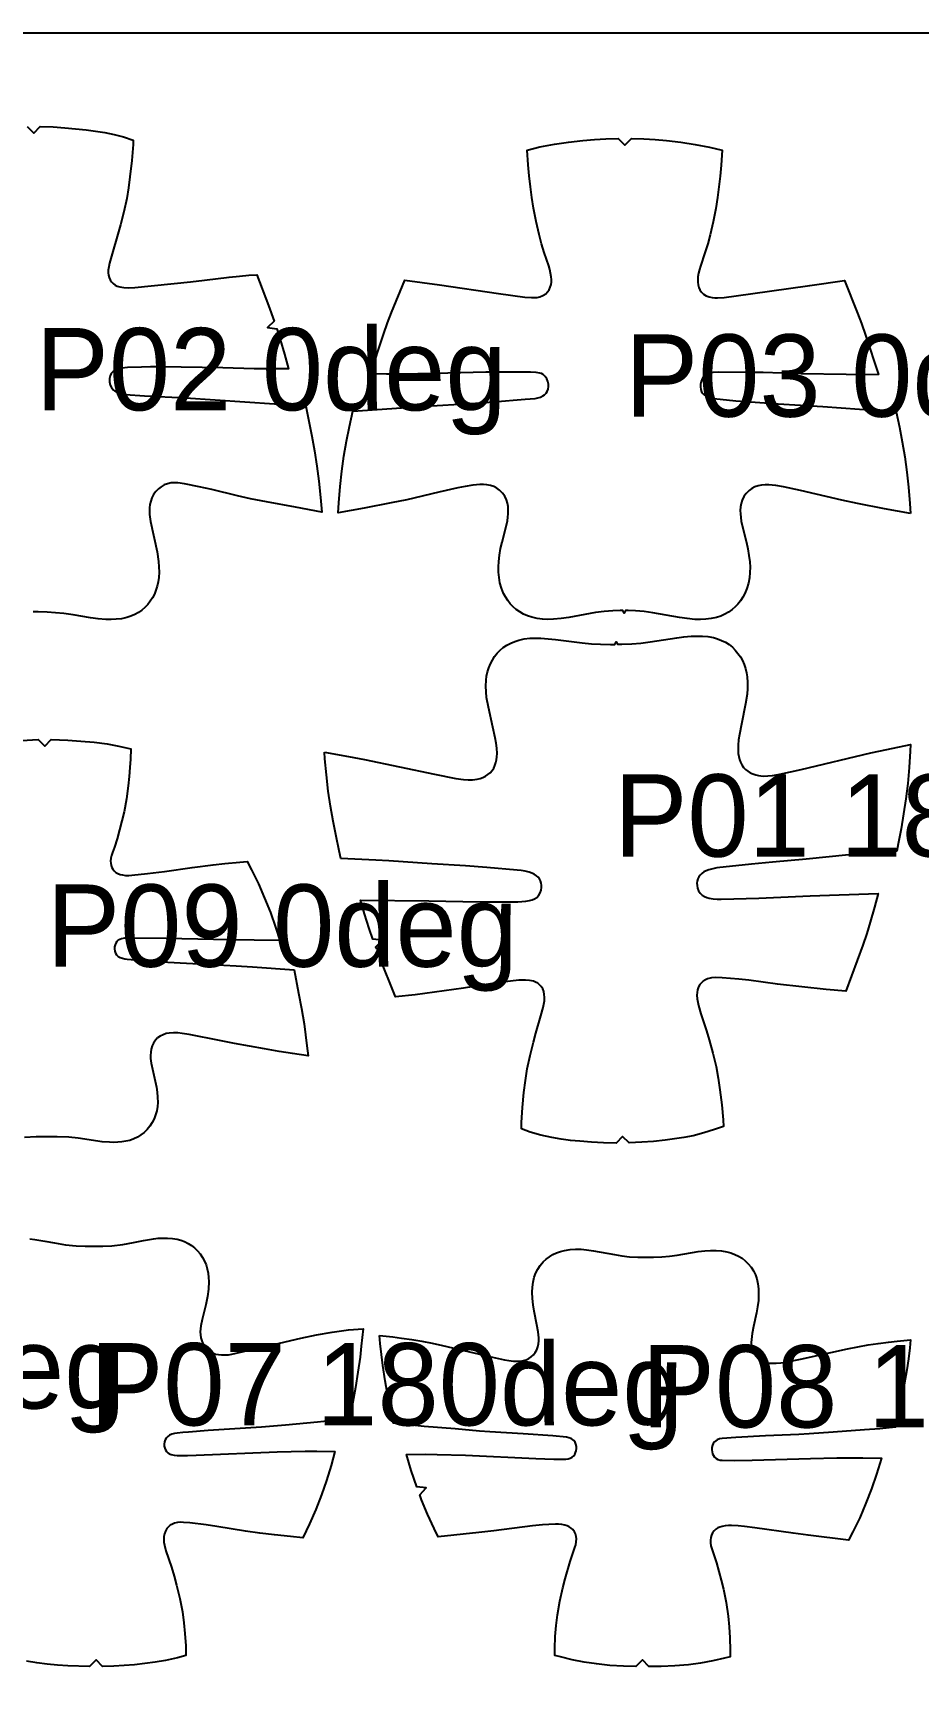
# Model space of a CAD drawing. Header units: millimetres. Extents: x 0 to 2016, y 0 to 4064.
# Drawn here: x 1296 to 1565, y 3494 to 4000 of the extents above; entities that cross this region are included whole.
import ezdxf

# ---------------------------------------------------------------- set-up
doc = ezdxf.new("R2010")
doc.units = ezdxf.units.MM
for name, color, linetype in [('ANNOTATION', 3, 'Continuous'), ('LEATHER', 1, 'Continuous'), ('PIECES', 5, 'Continuous')]:
    doc.layers.add(name, color=color, linetype=linetype)

msp = doc.modelspace()

# ---------------------------------------------------------------- linework, layer by layer
at = {"layer": 'LEATHER'}
msp.add_lwpolyline([(0, 0), (2000, 0), (2000, 4000), (0, 4000)], close=True, dxfattribs=at)
at = {"layer": 'PIECES'}
for points in [[(1294.12, 3971.71), (1296.11, 3969.71), (1298.12, 3971.7), (1301.99, 3971.57), (1305.56, 3971.31), (1312.01, 3970.66), (1314.89, 3970.29), (1317.76, 3969.82), (1320.58, 3969.22), (1323.38, 3968.5), (1326.37, 3967.58), (1326.3, 3966.27), (1325.89, 3961.32), (1325.35, 3956.39), (1324.92, 3953.09), (1324.39, 3949.81), (1323.54, 3945.79), (1322.51, 3941.81), (1319.14, 3930.17), (1318.9, 3929.09), (1318.76, 3928), (1318.76, 3927.25), (1318.84, 3926.5), (1319.01, 3925.78), (1319.3, 3925.11), (1319.71, 3924.49), (1320.24, 3923.96), (1320.85, 3923.53), (1321.52, 3923.2), (1322.24, 3922.96), (1323.49, 3922.73), (1324.77, 3922.67), (1326.8, 3922.76), (1343.71, 3924.49), (1348.05, 3924.99), (1355.49, 3925.92), (1358.6, 3926.27), (1361.49, 3926.49), (1363.92, 3926.61), (1367.42, 3917.28), (1369.13, 3912.58), (1367.17, 3910.59), (1369.94, 3910.21), (1370.97, 3907.01), (1372.33, 3902.48), (1373.52, 3898.12), (1366.45, 3898.03), (1363.12, 3898.06), (1353.54, 3898.34), (1334.68, 3898.66), (1331.59, 3898.66), (1328.91, 3898.62), (1324.58, 3898.44), (1322.93, 3898.26), (1321.92, 3898.05), (1320.96, 3897.69), (1320.27, 3897.24), (1319.7, 3896.64), (1319.33, 3895.9), (1319.15, 3895.1), (1319.13, 3894.12), (1319.33, 3893.16), (1319.71, 3892.36), (1320.26, 3891.66), (1320.78, 3891.25), (1321.35, 3890.92), (1321.98, 3890.68), (1322.62, 3890.5), (1324.02, 3890.28), (1329.83, 3889.87), (1342.19, 3889.22), (1369.31, 3887.46), (1378.8, 3886.74), (1379.76, 3882.18), (1380.62, 3877.66), (1381.41, 3873.13), (1382.14, 3868.53), (1382.77, 3863.91), (1383.28, 3859.03), (1383.61, 3854.49), (1383.61, 3854.49), (1375.68, 3856.08), (1366.86, 3857.69), (1362, 3858.61), (1357.99, 3859.5), (1350.19, 3861.39), (1346.37, 3862.27), (1341.94, 3863.14), (1339.9, 3863.42), (1338.88, 3863.46), (1337.86, 3863.39), (1336.81, 3863.16), (1335.8, 3862.79), (1334.86, 3862.27), (1334, 3861.62), (1333.2, 3860.8), (1332.53, 3859.88), (1332, 3858.87), (1331.66, 3857.89), (1331.43, 3856.88), (1331.31, 3855.86), (1331.28, 3854.81), (1331.33, 3853.77), (1331.61, 3851.67), (1333.61, 3842.43), (1334.04, 3839.59), (1334.18, 3837.96), (1334.21, 3836.32), (1334.12, 3834.69), (1333.94, 3833.38), (1333.65, 3832.09), (1333.27, 3830.83), (1332.77, 3829.6), (1332.2, 3828.5), (1331.53, 3827.46), (1330.78, 3826.48), (1329.93, 3825.59), (1328.99, 3824.78), (1327.93, 3824.04), (1326.8, 3823.42), (1325.62, 3822.91), (1324.38, 3822.51), (1322.82, 3822.17), (1321.22, 3821.98), (1319.62, 3821.91), (1318.01, 3821.95), (1315.66, 3822.15), (1313.33, 3822.46), (1308.13, 3823.31), (1305.25, 3823.72), (1302.75, 3823.99), (1300.23, 3824.16), (1297.48, 3824.26), (1295.94, 3824.25)], [(1292.43, 3785.17), (1297.45, 3785.42), (1299.46, 3783.43), (1301.45, 3785.44), (1306.47, 3785.24), (1310.43, 3784.98), (1314.44, 3784.62), (1318.44, 3784.11), (1322.01, 3783.48), (1325.58, 3782.68), (1325.51, 3779.53), (1325.37, 3776.98), (1325.14, 3774.19), (1324.84, 3771.41), (1324.3, 3767.46), (1323.58, 3763.54), (1322.91, 3760.71), (1321.46, 3755.3), (1320.63, 3752.75), (1320.01, 3751.09), (1319.74, 3750.26), (1319.55, 3749.41), (1319.47, 3748.54), (1319.51, 3747.88), (1319.63, 3747.24), (1319.84, 3746.63), (1320.14, 3746.06), (1320.55, 3745.55), (1321.09, 3745.08), (1321.7, 3744.73), (1322.37, 3744.47), (1323.07, 3744.31), (1324.03, 3744.2), (1324.99, 3744.19), (1325.95, 3744.25), (1330.66, 3744.72), (1335.87, 3745.34), (1344.25, 3746.56), (1350.68, 3747.39), (1354.14, 3747.78), (1358.7, 3748.22), (1361, 3748.4), (1362.32, 3745.88), (1364.38, 3741.59), (1366.29, 3737.22), (1368.03, 3732.87), (1369.61, 3728.46), (1370.91, 3724.4), (1363.08, 3724.47), (1350.74, 3724.75), (1336.35, 3725), (1324.54, 3725.11), (1323.68, 3725.07), (1322.83, 3724.94), (1322.28, 3724.75), (1321.78, 3724.48), (1321.36, 3724.1), (1321.04, 3723.62), (1320.83, 3723.08), (1320.71, 3722.51), (1320.66, 3721.84), (1320.72, 3721.18), (1320.93, 3720.56), (1321.31, 3720.02), (1321.81, 3719.59), (1322.39, 3719.27), (1323.08, 3719.02), (1323.79, 3718.87), (1324.52, 3718.76), (1328.03, 3718.43), (1336.91, 3717.85), (1350.13, 3717.12), (1357.66, 3716.76), (1362.55, 3716.44), (1375.24, 3715.47), (1376.6, 3708.45), (1377.46, 3703.78), (1378.25, 3699.1), (1378.73, 3695.78), (1379.15, 3692.45), (1379.49, 3689.42), (1379.49, 3689.42), (1374.71, 3690.1), (1370.71, 3690.72), (1366.2, 3691.48), (1357.12, 3693.12), (1352.56, 3693.99), (1343.35, 3695.84), (1341.21, 3696.19), (1339.91, 3696.34), (1338.6, 3696.39), (1337.3, 3696.3), (1336.34, 3696.11), (1335.42, 3695.8), (1334.55, 3695.37), (1333.76, 3694.79), (1333.08, 3694.08), (1332.53, 3693.26), (1332.11, 3692.36), (1331.83, 3691.44), (1331.67, 3690.49), (1331.61, 3689.52), (1331.65, 3688.55), (1331.83, 3687.14), (1332.44, 3684.37), (1333.38, 3679.84), (1333.61, 3678.31), (1333.76, 3676.78), (1333.79, 3675.24), (1333.7, 3673.96), (1333.49, 3672.7), (1333.17, 3671.46), (1332.73, 3670.27), (1332.15, 3669.11), (1331.45, 3668.03), (1330.64, 3667.03), (1329.71, 3666.13), (1328.71, 3665.35), (1327.63, 3664.68), (1326.49, 3664.13), (1325.29, 3663.7), (1324.09, 3663.4), (1322.88, 3663.2), (1321.65, 3663.1), (1320.42, 3663.07), (1319.18, 3663.11), (1316.96, 3663.29), (1309.66, 3664.32), (1306.75, 3664.63), (1303.23, 3664.81), (1296.82, 3664.78), (1293.31, 3664.57)], [(1294.99, 3633.75), (1296.43, 3633.59), (1299.46, 3633.09), (1302.48, 3632.53), (1305.75, 3632), (1309.04, 3631.64), (1311.79, 3631.5), (1317.14, 3631.53), (1319.89, 3631.69), (1323.17, 3632.09), (1326.44, 3632.64), (1329.45, 3633.23), (1332.48, 3633.75), (1333.92, 3633.93), (1335.37, 3634.03), (1336.81, 3634.03), (1338.25, 3633.92), (1339.67, 3633.67), (1340.84, 3633.35), (1341.96, 3632.92), (1343.04, 3632.39), (1344.05, 3631.75), (1345.01, 3631.01), (1345.91, 3630.14), (1346.71, 3629.18), (1347.41, 3628.14), (1348, 3627.04), (1348.48, 3625.87), (1348.84, 3624.63), (1349.1, 3623.36), (1349.25, 3622.07), (1349.31, 3620.77), (1349.23, 3618.51), (1348.95, 3616.26), (1348.44, 3613.77), (1347.29, 3609.31), (1346.89, 3607.3), (1346.78, 3606.39), (1346.74, 3605.48), (1346.78, 3604.57), (1346.91, 3603.67), (1347.15, 3602.79), (1347.47, 3602.02), (1347.89, 3601.3), (1348.39, 3600.64), (1348.99, 3600.05), (1349.72, 3599.52), (1350.52, 3599.1), (1351.38, 3598.79), (1352.27, 3598.59), (1353.18, 3598.49), (1354.23, 3598.49), (1355.27, 3598.58), (1356.31, 3598.75), (1367.34, 3601.27), (1377.28, 3603.6), (1382.04, 3604.62), (1386.84, 3605.46), (1391.76, 3606.1), (1396.22, 3606.47), (1395.66, 3601.17), (1395.26, 3597.84), (1394.62, 3593.24), (1393.89, 3588.66), (1393.03, 3584.14), (1391.93, 3579.11), (1382.31, 3578.05), (1372.58, 3577.16), (1365.3, 3576.6), (1349.08, 3575.55), (1343.11, 3575.07), (1341.38, 3574.96), (1339.66, 3574.79), (1338.87, 3574.66), (1338.1, 3574.44), (1337.37, 3574.11), (1336.85, 3573.72), (1336.4, 3573.24), (1336.06, 3572.69), (1335.86, 3572.08), (1335.78, 3571.44), (1335.8, 3570.79), (1335.92, 3570.2), (1336.13, 3569.65), (1336.45, 3569.15), (1336.85, 3568.75), (1337.32, 3568.45), (1337.84, 3568.22), (1338.76, 3568.02), (1339.71, 3567.94), (1342.8, 3567.92), (1345.51, 3568.01), (1370.08, 3569.07), (1374.34, 3569.2), (1378.59, 3569.27), (1382.12, 3569.27), (1387.65, 3569.15), (1386.48, 3564.89), (1385.08, 3560.41), (1383.53, 3555.99), (1381.8, 3551.55), (1379.92, 3547.17), (1377.93, 3542.94), (1374.17, 3543.3), (1369.26, 3543.85), (1364.86, 3544.4), (1360.47, 3545.02), (1351.71, 3546.42), (1348.56, 3546.88), (1343.53, 3547.51), (1341.66, 3547.65), (1340.74, 3547.66), (1339.83, 3547.59), (1338.94, 3547.4), (1338.25, 3547.13), (1337.62, 3546.76), (1337.05, 3546.3), (1336.57, 3545.74), (1336.12, 3545), (1335.82, 3544.19), (1335.65, 3543.34), (1335.61, 3542.46), (1335.68, 3541.59), (1335.83, 3540.73), (1336.3, 3539.02), (1337.95, 3534.04), (1338.79, 3531.33), (1339.55, 3528.59), (1340.52, 3524.53), (1341.29, 3520.43), (1341.76, 3517.17), (1342.08, 3513.89), (1342.3, 3510.16), (1342.34, 3507.23), (1339.76, 3506.51), (1336.16, 3505.68), (1333.04, 3505.13), (1329.9, 3504.72), (1326.75, 3504.41), (1323.58, 3504.18), (1320.42, 3504), (1317.06, 3503.86), (1315.05, 3505.85), (1313.06, 3503.84), (1306.53, 3504.1), (1303.37, 3504.3), (1300.21, 3504.58), (1297.07, 3504.97), (1293.95, 3505.48)]]:
    msp.add_lwpolyline(points, dxfattribs=at)
for points in [[(1562.5, 3854.14), (1554.59, 3855.55), (1546.4, 3857.14), (1541.67, 3858.15), (1529.05, 3861.12), (1523.89, 3862.23), (1521.55, 3862.63), (1520.49, 3862.77), (1519.42, 3862.86), (1518.35, 3862.86), (1517.29, 3862.77), (1516.25, 3862.54), (1515.25, 3862.19), (1514.31, 3861.71), (1513.45, 3861.09), (1512.6, 3860.23), (1511.9, 3859.25), (1511.37, 3858.17), (1511.06, 3857.15), (1510.87, 3856.11), (1510.79, 3855.05), (1510.82, 3853.98), (1510.92, 3852.9), (1511.08, 3851.83), (1511.53, 3849.64), (1512.66, 3845.28), (1513.09, 3843.36), (1513.44, 3841.41), (1513.67, 3839.45), (1513.75, 3837.83), (1513.73, 3836.21), (1513.57, 3834.6), (1513.26, 3832.94), (1512.79, 3831.33), (1512.15, 3829.78), (1511.56, 3828.67), (1510.88, 3827.62), (1510.1, 3826.63), (1509.24, 3825.73), (1508.3, 3824.91), (1507.22, 3824.15), (1506.07, 3823.5), (1504.86, 3822.97), (1503.6, 3822.55), (1501.98, 3822.19), (1500.33, 3821.98), (1498.67, 3821.91), (1497, 3821.96), (1494.66, 3822.18), (1492.34, 3822.53), (1484.27, 3823.98), (1481.62, 3824.35), (1478.97, 3824.58), (1476.69, 3824.64), (1475.92, 3824.62), (1475.52, 3823.82), (1475.12, 3824.62), (1474.34, 3824.65), (1472.06, 3824.59), (1469.41, 3824.36), (1466.77, 3824), (1458.68, 3822.57), (1456.36, 3822.23), (1454.03, 3822.02), (1452.36, 3821.97), (1450.69, 3822.04), (1449.05, 3822.25), (1447.42, 3822.62), (1446.17, 3823.04), (1444.96, 3823.58), (1443.82, 3824.23), (1442.74, 3824.99), (1441.79, 3825.81), (1440.93, 3826.72), (1440.17, 3827.71), (1439.49, 3828.76), (1438.9, 3829.87), (1438.26, 3831.42), (1437.79, 3833.04), (1437.49, 3834.69), (1437.34, 3836.31), (1437.32, 3837.93), (1437.4, 3839.55), (1437.64, 3841.51), (1437.99, 3843.45), (1438.43, 3845.38), (1439.56, 3849.73), (1440.03, 3851.92), (1440.19, 3852.99), (1440.29, 3854.07), (1440.32, 3855.14), (1440.24, 3856.2), (1440.06, 3857.24), (1439.74, 3858.26), (1439.22, 3859.35), (1438.53, 3860.33), (1437.67, 3861.18), (1436.81, 3861.8), (1435.88, 3862.29), (1434.88, 3862.65), (1433.84, 3862.87), (1432.78, 3862.97), (1431.71, 3862.97), (1430.64, 3862.88), (1429.58, 3862.75), (1427.24, 3862.35), (1424.93, 3861.88), (1419.23, 3860.6), (1409.45, 3858.32), (1404.72, 3857.32), (1396.52, 3855.75), (1388.61, 3854.36), (1388.78, 3857.38), (1389.21, 3862.34), (1389.74, 3866.95), (1390.39, 3871.55), (1391.15, 3876.08), (1392.03, 3880.6), (1393.04, 3885.18), (1415.28, 3886.76), (1428.92, 3887.57), (1435.86, 3888.02), (1445.39, 3888.81), (1448.44, 3889.11), (1449.27, 3889.26), (1450.08, 3889.49), (1450.83, 3889.84), (1451.36, 3890.21), (1451.8, 3890.66), (1452.15, 3891.19), (1452.41, 3891.9), (1452.51, 3892.66), (1452.48, 3893.43), (1452.32, 3894.27), (1452, 3895.07), (1451.54, 3895.78), (1450.92, 3896.35), (1450.42, 3896.62), (1449.88, 3896.8), (1448.73, 3897), (1447.06, 3897.1), (1436.64, 3897.07), (1433.48, 3897.04), (1421.97, 3896.73), (1408.25, 3896.48), (1403.26, 3896.47), (1398.42, 3896.52), (1402.4, 3908.46), (1403.64, 3912.01), (1404.85, 3915.14), (1408.88, 3925.04), (1419.39, 3923.57), (1437.36, 3920.95), (1445.34, 3919.84), (1447.36, 3919.7), (1448.22, 3919.71), (1449.07, 3919.79), (1449.9, 3919.96), (1450.83, 3920.32), (1451.67, 3920.85), (1452.26, 3921.43), (1452.73, 3922.12), (1453.08, 3922.88), (1453.3, 3923.65), (1453.41, 3924.44), (1453.43, 3925.25), (1453.37, 3926.05), (1453.18, 3927.17), (1452.91, 3928.26), (1452.59, 3929.34), (1451.25, 3933.37), (1450.42, 3936.08), (1449.67, 3938.83), (1448.76, 3942.84), (1448, 3946.88), (1447.5, 3950.14), (1447.07, 3953.41), (1446.69, 3956.73), (1446.38, 3960.05), (1446.06, 3964.53), (1449.94, 3965.47), (1454.33, 3966.32), (1458.65, 3966.96), (1462.99, 3967.43), (1466.47, 3967.72), (1469.95, 3967.91), (1473.7, 3968.02), (1475.7, 3966.02), (1477.7, 3968.02), (1481.45, 3967.9), (1484.93, 3967.69), (1488.41, 3967.4), (1492.74, 3966.92), (1497.06, 3966.27), (1501.45, 3965.4), (1505.33, 3964.46), (1505, 3959.98), (1504.68, 3956.65), (1504.29, 3953.34), (1503.85, 3950.07), (1503.34, 3946.81), (1502.58, 3942.77), (1501.65, 3938.76), (1500.9, 3936.02), (1500.06, 3933.3), (1498.71, 3929.29), (1498.38, 3928.2), (1498.11, 3927.11), (1497.92, 3926), (1497.86, 3925.19), (1497.88, 3924.39), (1497.98, 3923.59), (1498.2, 3922.82), (1498.55, 3922.06), (1499.02, 3921.37), (1499.61, 3920.79), (1500.45, 3920.25), (1501.38, 3919.9), (1502.21, 3919.72), (1503.06, 3919.64), (1503.91, 3919.63), (1505.94, 3919.77), (1513.92, 3920.85), (1531.89, 3923.43), (1542.41, 3924.87), (1546.42, 3914.96), (1547.62, 3911.83), (1548.84, 3908.28), (1552.8, 3896.33), (1547.96, 3896.28), (1542.97, 3896.31), (1529.25, 3896.59), (1517.73, 3896.93), (1514.57, 3896.97), (1504.16, 3897.03), (1502.48, 3896.93), (1501.34, 3896.74), (1500.8, 3896.55), (1500.3, 3896.28), (1499.67, 3895.72), (1499.21, 3895.01), (1498.89, 3894.21), (1498.73, 3893.37), (1498.69, 3892.6), (1498.79, 3891.84), (1499.05, 3891.13), (1499.4, 3890.6), (1499.84, 3890.14), (1500.36, 3889.77), (1501.12, 3889.42), (1501.92, 3889.19), (1502.75, 3889.04), (1509.43, 3888.4), (1515.33, 3887.92), (1522.27, 3887.45), (1535.92, 3886.6), (1558.14, 3884.97), (1559.15, 3880.39), (1560.01, 3875.87), (1560.76, 3871.33), (1561.4, 3866.73), (1561.92, 3862.12), (1562.34, 3857.16), (1562.5, 3854.14)], [(1384.49, 3781.63), (1391.74, 3780.33), (1396.63, 3779.38), (1417.91, 3774.93), (1424.36, 3773.64), (1426.66, 3773.31), (1428.07, 3773.21), (1429.47, 3773.23), (1430.86, 3773.41), (1431.73, 3773.63), (1432.57, 3773.93), (1433.37, 3774.32), (1434.12, 3774.79), (1434.79, 3775.36), (1435.38, 3776.02), (1435.88, 3776.78), (1436.27, 3777.59), (1436.56, 3778.45), (1436.75, 3779.34), (1436.86, 3780.25), (1436.91, 3781.17), (1436.84, 3782.79), (1436.63, 3784.4), (1436.34, 3786.01), (1435.64, 3789.19), (1434.25, 3795.3), (1433.74, 3798.25), (1433.55, 3799.98), (1433.48, 3801.72), (1433.56, 3803.45), (1433.73, 3804.75), (1434.01, 3806.02), (1434.39, 3807.27), (1434.88, 3808.48), (1435.47, 3809.61), (1436.15, 3810.68), (1436.94, 3811.67), (1437.82, 3812.58), (1438.79, 3813.4), (1439.88, 3814.14), (1441.04, 3814.77), (1442.25, 3815.27), (1443.51, 3815.67), (1445.17, 3816.02), (1446.84, 3816.22), (1448.54, 3816.28), (1450.23, 3816.24), (1452.45, 3816.09), (1454.66, 3815.85), (1462.76, 3814.84), (1465.55, 3814.57), (1468.34, 3814.39), (1471.32, 3814.33), (1472.69, 3814.37), (1473.08, 3815.17), (1473.49, 3814.38), (1474.85, 3814.38), (1477.83, 3814.52), (1480.62, 3814.77), (1483.4, 3815.11), (1491.47, 3816.32), (1493.67, 3816.62), (1495.88, 3816.83), (1497.58, 3816.91), (1499.27, 3816.89), (1500.96, 3816.74), (1502.62, 3816.44), (1503.89, 3816.07), (1505.12, 3815.59), (1506.29, 3815), (1507.4, 3814.29), (1508.39, 3813.49), (1509.29, 3812.6), (1510.1, 3811.63), (1510.82, 3810.58), (1511.43, 3809.47), (1511.96, 3808.27), (1512.37, 3807.04), (1512.68, 3805.77), (1512.88, 3804.48), (1513.01, 3802.75), (1512.98, 3801.01), (1512.84, 3799.27), (1512.41, 3796.31), (1511.17, 3790.17), (1510.56, 3786.97), (1510.3, 3785.36), (1510.14, 3783.74), (1510.11, 3782.11), (1510.18, 3781.19), (1510.32, 3780.29), (1510.53, 3779.4), (1510.84, 3778.55), (1511.25, 3777.75), (1511.77, 3777.01), (1512.38, 3776.36), (1513.07, 3775.81), (1513.82, 3775.36), (1514.63, 3774.99), (1515.48, 3774.71), (1516.35, 3774.52), (1517.75, 3774.37), (1519.16, 3774.39), (1520.56, 3774.53), (1522.85, 3774.92), (1529.26, 3776.37), (1550.42, 3781.37), (1555.29, 3782.44), (1562.5, 3783.93), (1562.44, 3781.88), (1562.12, 3776.98), (1561.66, 3772.1), (1561.08, 3767.48), (1560.39, 3762.87), (1559.63, 3758.33), (1558.81, 3753.81), (1558.36, 3751.54), (1547.82, 3750.75), (1543.82, 3750.39), (1530.8, 3749.11), (1520.59, 3748.25), (1514.16, 3747.6), (1503.71, 3746.44), (1502.47, 3746.21), (1501.25, 3745.88), (1500.48, 3745.59), (1499.75, 3745.22), (1499.09, 3744.74), (1498.61, 3744.27), (1498.21, 3743.72), (1497.91, 3743.12), (1497.72, 3742.47), (1497.64, 3741.8), (1497.66, 3741.12), (1497.81, 3740.28), (1498.11, 3739.49), (1498.59, 3738.77), (1499.22, 3738.17), (1499.89, 3737.76), (1500.62, 3737.46), (1501.39, 3737.25), (1502.58, 3737.07), (1503.77, 3737), (1504.97, 3736.99), (1516.47, 3737.3), (1532.04, 3737.93), (1552.72, 3738.68), (1551.62, 3734.54), (1550.3, 3730), (1549.2, 3726.5), (1548.03, 3723.03), (1542.9, 3709.02), (1536.88, 3709.55), (1522.11, 3711.19), (1513.35, 3712.31), (1510.32, 3712.65), (1505.3, 3713.11), (1503.3, 3713.13), (1502.07, 3713.02), (1500.88, 3712.72), (1500.19, 3712.44), (1499.56, 3712.06), (1498.99, 3711.59), (1498.51, 3711.03), (1498.08, 3710.29), (1497.8, 3709.47), (1497.65, 3708.62), (1497.61, 3707.75), (1497.68, 3706.69), (1497.85, 3705.65), (1498.09, 3704.62), (1498.85, 3702.12), (1500.55, 3696.96), (1501.36, 3694.26), (1502.48, 3690.22), (1503.43, 3686.14), (1504.09, 3682.58), (1504.62, 3679.01), (1505.17, 3674.49), (1505.57, 3669.95), (1505.68, 3667.95), (1503, 3666.95), (1499.77, 3665.94), (1496.5, 3665.11), (1493.68, 3664.55), (1490.84, 3664.11), (1487.99, 3663.75), (1484.44, 3663.38), (1480.88, 3663.11), (1477.04, 3662.93), (1475.02, 3664.9), (1473.05, 3662.87), (1469.2, 3662.96), (1465.64, 3663.14), (1462.08, 3663.41), (1459.22, 3663.7), (1456.37, 3664.07), (1453.54, 3664.55), (1450.24, 3665.3), (1446.99, 3666.23), (1444.29, 3667.16), (1444.35, 3669.16), (1444.63, 3673.7), (1445.06, 3678.24), (1445.5, 3681.83), (1446.07, 3685.39), (1446.91, 3689.5), (1447.92, 3693.57), (1448.66, 3696.29), (1450.23, 3701.49), (1450.92, 3704.01), (1451.14, 3705.05), (1451.28, 3706.09), (1451.33, 3707.15), (1451.26, 3708.02), (1451.09, 3708.87), (1450.79, 3709.68), (1450.34, 3710.41), (1449.84, 3710.96), (1449.27, 3711.41), (1448.62, 3711.77), (1447.93, 3712.04), (1446.73, 3712.3), (1445.5, 3712.38), (1443.5, 3712.31), (1438.49, 3711.72), (1435.48, 3711.3), (1426.74, 3709.96), (1412.02, 3707.94), (1406.02, 3707.25), (1401.1, 3719.69), (1402.98, 3721.75), (1400.2, 3722.02), (1400.03, 3722.49), (1401.95, 3724.52), (1399.18, 3724.84), (1398.08, 3728.04), (1396.64, 3732.54), (1395.44, 3736.64), (1416.13, 3736.43), (1431.71, 3736.2), (1443.21, 3736.19), (1444.41, 3736.23), (1445.6, 3736.33), (1446.78, 3736.55), (1447.55, 3736.77), (1448.27, 3737.09), (1448.94, 3737.52), (1449.55, 3738.13), (1450.01, 3738.87), (1450.29, 3739.67), (1450.42, 3740.51), (1450.42, 3741.19), (1450.32, 3741.86), (1450.11, 3742.5), (1449.8, 3743.1), (1449.39, 3743.63), (1448.9, 3744.09), (1448.22, 3744.55), (1447.48, 3744.91), (1446.7, 3745.18), (1445.48, 3745.48), (1444.23, 3745.67), (1442.98, 3745.8), (1433.75, 3746.56), (1427.31, 3747.04), (1417.08, 3747.65), (1404.03, 3748.58), (1400.03, 3748.84), (1389.47, 3749.36), (1388.96, 3751.61), (1388.02, 3756.11), (1387.15, 3760.63), (1386.34, 3765.22), (1385.63, 3769.82), (1385.05, 3774.69), (1384.61, 3779.58), (1384.49, 3781.63)], [(1401.22, 3604.41), (1405.22, 3603.98), (1407.89, 3603.63), (1410.99, 3603.17), (1414.08, 3602.64), (1417.2, 3602.04), (1420.3, 3601.38), (1434.57, 3598), (1439.13, 3597.01), (1440.5, 3596.77), (1441.88, 3596.61), (1443.26, 3596.58), (1444.12, 3596.66), (1444.97, 3596.82), (1445.79, 3597.07), (1446.57, 3597.43), (1447.28, 3597.91), (1447.96, 3598.54), (1448.51, 3599.27), (1448.95, 3600.08), (1449.27, 3600.95), (1449.47, 3601.85), (1449.56, 3602.77), (1449.56, 3603.7), (1449.38, 3605.56), (1449.01, 3607.65), (1448.14, 3611.82), (1447.83, 3613.73), (1447.63, 3615.65), (1447.56, 3617.57), (1447.63, 3619.12), (1447.84, 3620.65), (1448.2, 3622.15), (1448.67, 3623.41), (1449.27, 3624.6), (1450, 3625.72), (1450.87, 3626.74), (1451.79, 3627.6), (1452.79, 3628.34), (1453.86, 3628.98), (1455, 3629.51), (1456.18, 3629.93), (1457.41, 3630.25), (1459.06, 3630.52), (1460.73, 3630.62), (1462.41, 3630.6), (1464.09, 3630.46), (1466.16, 3630.18), (1472.56, 3628.98), (1474.85, 3628.61), (1477.15, 3628.34), (1479.71, 3628.21), (1482.06, 3628.23), (1484.41, 3628.17), (1486.97, 3628.26), (1489.28, 3628.49), (1491.57, 3628.83), (1497.99, 3629.92), (1500.07, 3630.17), (1501.75, 3630.28), (1503.43, 3630.28), (1505.1, 3630.14), (1506.75, 3629.85), (1507.96, 3629.51), (1509.14, 3629.06), (1510.27, 3628.52), (1511.33, 3627.86), (1512.32, 3627.1), (1513.23, 3626.23), (1514.08, 3625.19), (1514.79, 3624.07), (1515.37, 3622.86), (1515.82, 3621.6), (1516.16, 3620.09), (1516.34, 3618.56), (1516.38, 3617.01), (1516.29, 3615.09), (1516.05, 3613.17), (1515.71, 3611.27), (1514.77, 3607.12), (1514.37, 3605.03), (1514.16, 3603.17), (1514.15, 3602.24), (1514.22, 3601.32), (1514.41, 3600.42), (1514.71, 3599.54), (1515.14, 3598.72), (1515.68, 3597.99), (1516.34, 3597.34), (1517.05, 3596.86), (1517.82, 3596.49), (1518.63, 3596.22), (1519.48, 3596.05), (1520.34, 3595.96), (1521.73, 3595.96), (1523.1, 3596.1), (1524.48, 3596.32), (1529.05, 3597.23), (1543.38, 3600.38), (1546.49, 3600.99), (1549.61, 3601.54), (1552.71, 3602.02), (1555.83, 3602.43), (1558.5, 3602.73), (1562.5, 3603.09), (1562.26, 3600.64), (1561.86, 3597.31), (1561.39, 3593.99), (1560.61, 3589.38), (1559.73, 3584.8), (1558.8, 3580.35), (1557.94, 3576.52), (1553.18, 3576.09), (1548.54, 3575.72), (1539.05, 3575.09), (1531.68, 3574.5), (1528.58, 3574.34), (1518.46, 3573.95), (1509.42, 3573.47), (1505.25, 3573.09), (1504.51, 3572.97), (1503.8, 3572.73), (1502.95, 3572.14), (1502.58, 3571.64), (1502.33, 3571.07), (1502.18, 3570.4), (1502.15, 3569.72), (1502.23, 3569.04), (1502.38, 3568.49), (1502.62, 3567.96), (1502.95, 3567.5), (1503.43, 3567.07), (1504, 3566.77), (1504.65, 3566.59), (1505.32, 3566.5), (1508.94, 3566.41), (1514.44, 3566.49), (1532.1, 3567.07), (1540.12, 3567.24), (1548.02, 3567.25), (1553.73, 3567.14), (1552.21, 3562.24), (1550.65, 3557.81), (1548.95, 3553.44), (1547.07, 3549.07), (1545.04, 3544.76), (1543.72, 3542.2), (1531.39, 3543.73), (1526.88, 3544.32), (1515.17, 3546.02), (1512.12, 3546.39), (1510.14, 3546.57), (1508.16, 3546.67), (1507.19, 3546.67), (1506.23, 3546.6), (1505.29, 3546.43), (1504.6, 3546.22), (1503.96, 3545.94), (1503.36, 3545.56), (1502.83, 3545.08), (1502.37, 3544.47), (1502.03, 3543.78), (1501.82, 3543.05), (1501.72, 3542.28), (1501.75, 3541.38), (1501.89, 3540.49), (1502.13, 3539.62), (1503.52, 3535.39), (1504.98, 3530.13), (1505.65, 3527.37), (1506.47, 3523.28), (1507.1, 3519.15), (1507.45, 3515.88), (1507.66, 3512.59), (1507.74, 3508.85), (1507.69, 3506.8), (1506.02, 3506.35), (1502.41, 3505.55), (1498.72, 3504.9), (1495.02, 3504.41), (1490.89, 3504.04), (1486.75, 3503.86), (1483.05, 3503.84), (1481.07, 3505.85), (1479.05, 3503.87), (1475.35, 3503.95), (1471.21, 3504.2), (1467.09, 3504.63), (1463.39, 3505.19), (1459.72, 3505.9), (1456.13, 3506.76), (1454.46, 3507.23), (1454.45, 3509.28), (1454.59, 3513.02), (1454.85, 3516.3), (1455.25, 3519.57), (1455.95, 3523.69), (1456.84, 3527.76), (1457.55, 3530.51), (1459.09, 3535.75), (1460.55, 3539.96), (1460.8, 3540.83), (1460.97, 3541.71), (1461.01, 3542.61), (1460.92, 3543.38), (1460.72, 3544.12), (1460.39, 3544.81), (1459.94, 3545.43), (1459.42, 3545.92), (1458.83, 3546.3), (1458.19, 3546.6), (1457.51, 3546.82), (1456.57, 3547), (1455.61, 3547.09), (1454.64, 3547.1), (1452.65, 3547.04), (1450.67, 3546.89), (1447.62, 3546.57), (1435.89, 3545.07), (1431.37, 3544.54), (1419.02, 3543.21), (1417.74, 3545.8), (1415.78, 3550.14), (1413.97, 3554.54), (1413.41, 3556.05), (1415.31, 3558.09), (1412.54, 3558.39), (1410.85, 3563.39), (1409.41, 3568.31), (1415.12, 3568.34), (1418.7, 3568.3), (1427.35, 3568.05), (1448.69, 3567.03), (1454.18, 3566.86), (1457.8, 3566.89), (1458.47, 3566.96), (1459.12, 3567.14), (1459.7, 3567.43), (1460.19, 3567.85), (1460.53, 3568.31), (1460.77, 3568.83), (1460.93, 3569.38), (1461.02, 3570.06), (1461.01, 3570.74), (1460.87, 3571.4), (1460.63, 3571.98), (1460.26, 3572.49), (1459.42, 3573.09), (1458.71, 3573.34), (1457.98, 3573.48), (1453.82, 3573.93), (1444.79, 3574.55), (1434.67, 3575.1), (1431.58, 3575.32), (1424.22, 3576.02), (1414.74, 3576.81), (1410.11, 3577.25), (1405.35, 3577.76), (1404.56, 3581.6), (1403.7, 3586.07), (1402.89, 3590.67), (1402.19, 3595.28), (1401.77, 3598.61), (1401.43, 3601.95), (1401.22, 3604.41)]]:
    msp.add_lwpolyline(points, close=True, dxfattribs=at)

# ---------------------------------------------------------------- texts
at = {"layer": 'ANNOTATION'}
for s, p in [('P02 0deg', (1296.66, 3885.47)), ('P03 0deg', (1475.73, 3883.53)), ('P01 180deg', (1472.44, 3749.88)), ('P09 0deg', (1300.09, 3716.43)), ('P06 180deg', (1143.65, 3582.23)), ('P07 180deg', (1313.22, 3577.1)), ('P08 180deg', (1480.8, 3576.48))]:
    msp.add_text(s, height=25, dxfattribs=at).set_placement(p)

doc.saveas('drawing.dxf')
